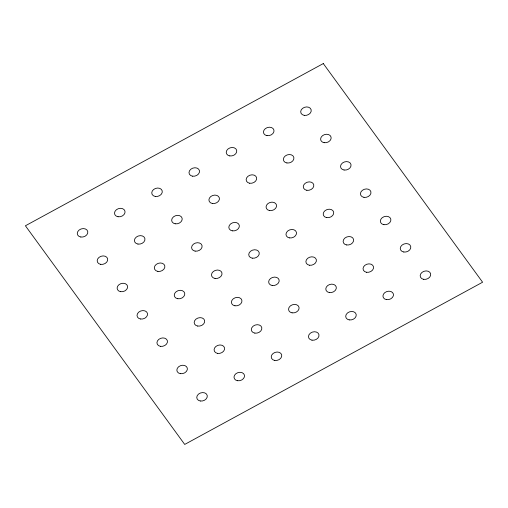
<?xml version="1.0" encoding="UTF-8"?>
<svg xmlns="http://www.w3.org/2000/svg" width="508" height="508" viewBox="0 0 508 508"><rect width="100%" height="100%" fill="white"/><g stroke="black" fill="none" stroke-linecap="round" stroke-linejoin="round"><path stroke-width="0.76" d="M323.291 63.57L25.4 225.781L184.709 444.43L482.6 282.219L323.291 63.57M80.816 237.02A5.372 4.134 -17 0 0 87.738 231.432A5.372 4.134 -17 0 0 79.096 230.061A5.372 4.134 -17 0 0 80.816 237.02M100.73 264.351A5.372 4.134 -17 0 0 107.645 258.762A5.372 4.134 -17 0 0 99.009 257.391A5.372 4.134 -17 0 0 100.73 264.351M120.65 291.681A5.372 4.134 -17 0 0 127.559 286.099A5.372 4.134 -17 0 0 118.929 284.728A5.372 4.134 -17 0 0 120.65 291.681M140.557 319.011A5.372 4.134 -17 0 0 147.472 313.43A5.372 4.134 -17 0 0 138.836 312.058A5.372 4.134 -17 0 0 140.557 319.011M160.477 346.342A5.372 4.134 -17 0 0 167.386 340.76A5.372 4.134 -17 0 0 158.756 339.388A5.372 4.134 -17 0 0 160.477 346.342M180.384 373.672A5.372 4.134 -17 0 0 187.3 368.09A5.372 4.134 -17 0 0 178.664 366.719A5.372 4.134 -17 0 0 180.384 373.672M200.298 401.002A5.372 4.134 -17 0 0 207.213 395.421A5.372 4.134 -17 0 0 198.577 394.049A5.372 4.134 -17 0 0 200.298 401.002M118.053 216.745A5.372 4.134 -17 0 0 124.968 211.157A5.372 4.134 -17 0 0 116.332 209.785A5.372 4.134 -17 0 0 118.053 216.745M137.966 244.075A5.372 4.134 -17 0 0 144.882 238.487A5.372 4.134 -17 0 0 136.246 237.115A5.372 4.134 -17 0 0 137.966 244.075M157.88 271.405A5.372 4.134 -17 0 0 164.795 265.817A5.372 4.134 -17 0 0 156.159 264.452A5.372 4.134 -17 0 0 157.88 271.405M177.794 298.736A5.372 4.134 -17 0 0 184.709 293.154A5.372 4.134 -17 0 0 176.073 291.783A5.372 4.134 -17 0 0 177.794 298.736M197.714 326.066A5.372 4.134 -17 0 0 204.622 320.485A5.372 4.134 -17 0 0 195.993 319.113A5.372 4.134 -17 0 0 197.714 326.066M217.621 353.397A5.372 4.134 -17 0 0 224.536 347.815A5.372 4.134 -17 0 0 215.9 346.443A5.372 4.134 -17 0 0 217.621 353.397M237.534 380.727A5.372 4.134 -17 0 0 244.45 375.145A5.372 4.134 -17 0 0 235.814 373.774A5.372 4.134 -17 0 0 237.534 380.727M155.289 196.463A5.372 4.134 -17 0 0 162.211 190.881A5.372 4.134 -17 0 0 153.575 189.509A5.372 4.134 -17 0 0 155.289 196.463M175.203 223.793A5.372 4.134 -17 0 0 182.124 218.211A5.372 4.134 -17 0 0 173.482 216.84A5.372 4.134 -17 0 0 175.203 223.793M195.123 251.123A5.372 4.134 -17 0 0 202.032 245.542A5.372 4.134 -17 0 0 193.402 244.177A5.372 4.134 -17 0 0 195.123 251.123M215.03 278.46A5.372 4.134 -17 0 0 221.945 272.872A5.372 4.134 -17 0 0 213.309 271.501A5.372 4.134 -17 0 0 215.03 278.46M234.95 305.791A5.372 4.134 -17 0 0 241.859 300.209A5.372 4.134 -17 0 0 233.229 298.837A5.372 4.134 -17 0 0 234.95 305.791M254.857 333.121A5.372 4.134 -17 0 0 261.772 327.539A5.372 4.134 -17 0 0 253.136 326.168A5.372 4.134 -17 0 0 254.857 333.121M274.771 360.451A5.372 4.134 -17 0 0 281.686 354.87A5.372 4.134 -17 0 0 273.05 353.498A5.372 4.134 -17 0 0 274.771 360.451M192.532 176.187A5.372 4.134 -17 0 0 199.447 170.605A5.372 4.134 -17 0 0 190.811 169.234A5.372 4.134 -17 0 0 192.532 176.187M212.446 203.518A5.372 4.134 -17 0 0 219.361 197.936A5.372 4.134 -17 0 0 210.725 196.564A5.372 4.134 -17 0 0 212.446 203.518M232.359 230.848A5.372 4.134 -17 0 0 239.274 225.266A5.372 4.134 -17 0 0 230.638 223.895A5.372 4.134 -17 0 0 232.359 230.848M252.273 258.178A5.372 4.134 -17 0 0 259.188 252.597A5.372 4.134 -17 0 0 250.552 251.225A5.372 4.134 -17 0 0 252.273 258.178M272.186 285.509A5.372 4.134 -17 0 0 279.102 279.927A5.372 4.134 -17 0 0 270.466 278.562A5.372 4.134 -17 0 0 272.186 285.509M292.094 312.845A5.372 4.134 -17 0 0 299.015 307.257A5.372 4.134 -17 0 0 290.379 305.886A5.372 4.134 -17 0 0 292.094 312.845M312.007 340.176A5.372 4.134 -17 0 0 318.929 334.588A5.372 4.134 -17 0 0 310.293 333.216A5.372 4.134 -17 0 0 312.007 340.176M229.768 155.912A5.372 4.134 -17 0 0 236.684 150.324A5.372 4.134 -17 0 0 228.048 148.958A5.372 4.134 -17 0 0 229.768 155.912M249.682 183.242A5.372 4.134 -17 0 0 256.597 177.66A5.372 4.134 -17 0 0 247.961 176.289A5.372 4.134 -17 0 0 249.682 183.242M269.596 210.572A5.372 4.134 -17 0 0 276.504 204.991A5.372 4.134 -17 0 0 267.875 203.619A5.372 4.134 -17 0 0 269.596 210.572M289.503 237.903A5.372 4.134 -17 0 0 296.424 232.321A5.372 4.134 -17 0 0 287.788 230.95A5.372 4.134 -17 0 0 289.503 237.903M309.423 265.233A5.372 4.134 -17 0 0 316.332 259.651A5.372 4.134 -17 0 0 307.702 258.286A5.372 4.134 -17 0 0 309.423 265.233M329.33 292.57A5.372 4.134 -17 0 0 336.252 286.982A5.372 4.134 -17 0 0 327.616 285.61A5.372 4.134 -17 0 0 329.33 292.57M349.244 319.9A5.372 4.134 -17 0 0 356.165 314.312A5.372 4.134 -17 0 0 347.529 312.941A5.372 4.134 -17 0 0 349.244 319.9M267.005 135.636A5.372 4.134 -17 0 0 273.92 130.048A5.372 4.134 -17 0 0 265.284 128.676A5.372 4.134 -17 0 0 267.005 135.636M286.912 162.966A5.372 4.134 -17 0 0 293.834 157.378A5.372 4.134 -17 0 0 285.198 156.007A5.372 4.134 -17 0 0 286.912 162.966M306.832 190.297A5.372 4.134 -17 0 0 313.741 184.715A5.372 4.134 -17 0 0 305.111 183.344A5.372 4.134 -17 0 0 306.832 190.297M326.739 217.627A5.372 4.134 -17 0 0 333.661 212.046A5.372 4.134 -17 0 0 325.025 210.674A5.372 4.134 -17 0 0 326.739 217.627M346.659 244.958A5.372 4.134 -17 0 0 353.568 239.376A5.372 4.134 -17 0 0 344.938 238.011A5.372 4.134 -17 0 0 346.659 244.958M366.566 272.288A5.372 4.134 -17 0 0 373.488 266.706A5.372 4.134 -17 0 0 364.852 265.335A5.372 4.134 -17 0 0 366.566 272.288M386.48 299.625A5.372 4.134 -17 0 0 393.402 294.037A5.372 4.134 -17 0 0 384.759 292.665A5.372 4.134 -17 0 0 386.48 299.625M304.235 115.36A5.372 4.134 -17 0 0 311.156 109.772A5.372 4.134 -17 0 0 302.52 108.401A5.372 4.134 -17 0 0 304.235 115.36M324.148 142.691A5.372 4.134 -17 0 0 331.07 137.103A5.372 4.134 -17 0 0 322.434 135.731A5.372 4.134 -17 0 0 324.148 142.691M344.068 170.021A5.372 4.134 -17 0 0 350.977 164.44A5.372 4.134 -17 0 0 342.348 163.068A5.372 4.134 -17 0 0 344.068 170.021M363.976 197.352A5.372 4.134 -17 0 0 370.897 191.77A5.372 4.134 -17 0 0 362.261 190.398A5.372 4.134 -17 0 0 363.976 197.352M383.896 224.682A5.372 4.134 -17 0 0 390.804 219.1A5.372 4.134 -17 0 0 382.175 217.729A5.372 4.134 -17 0 0 383.896 224.682M403.803 252.012A5.372 4.134 -17 0 0 410.724 246.431A5.372 4.134 -17 0 0 402.082 245.059A5.372 4.134 -17 0 0 403.803 252.012M423.716 279.343A5.372 4.134 -17 0 0 430.638 273.761A5.372 4.134 -17 0 0 421.996 272.39A5.372 4.134 -17 0 0 423.716 279.343"/></g></svg>
